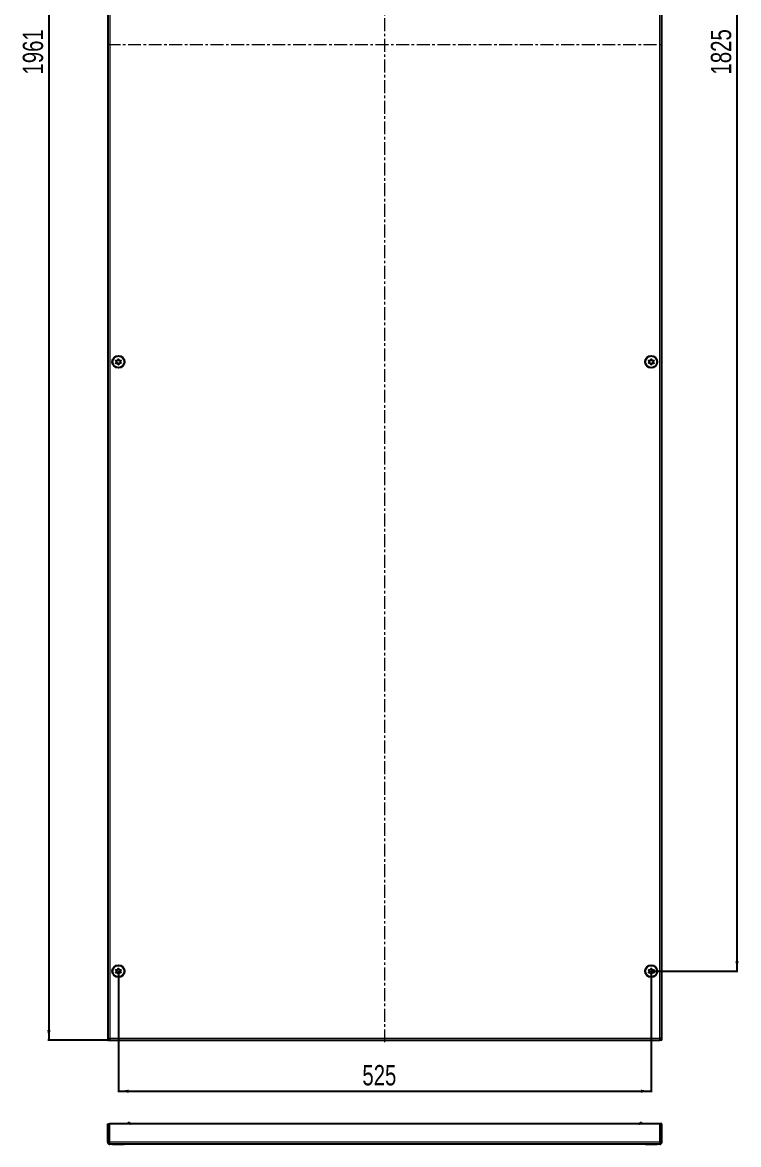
# Model space of a CAD drawing. Header units: millimetres. Extents: x -43 to 1513, y -869 to 1304.
# Drawn here: x -43 to 663, y -869 to 236 of the extents above; entities that cross this region are included whole.
import ezdxf

# ---------------------------------------------------------------- set-up
doc = ezdxf.new("R2010")
doc.units = ezdxf.units.MM
doc.linetypes.add('CENTERX2', pattern=[20.32, 12.7, -2.54, 2.54, -2.54])
doc.layers.add('FORMAT', color=7, linetype='Continuous')
doc.styles.add('SLDTEXTSTYLE0', font='TXT', dxfattribs={"width": 0.75})
doc.dimstyles.new('SLDDIMSTYLE0', dxfattribs={"dimtxt": 20, "dimasz": 10, "dimexe": 0, "dimexo": 0.0625, "dimgap": 5, "dimtad": 2, "dimdec": 1, "dimrnd": 1e-09, "dimzin": 12, "dimdsep": 46, "dimtxsty": 'SLDTEXTSTYLE0', "dimsah": 1, "dimcen": 0.09, "dimadec": 0, "dimazin": 3, "dimtfac": 1, "dimtofl": 0, "dimtmove": 0, "dimatfit": 3, "dimfxl": 0, "dimfrac": 2, "dimtolj": 1, "dimtzin": 12, "dimarcsym": 0})

# ---------------------------------------------------------------- blocks, each defined once
blk = doc.blocks.new('_D_1')
at = {"layer": 'FORMAT'}
for p, q in [((43.2, 1194.4), (-17.5, 1194.4)), ((-16.5, 1194.4), (-16.5, -766.6)), ((43.2, -766.6), (-17.5, -766.6))]:
    blk.add_line(p, q, dxfattribs=at)
for points in [[(-16.5, 1194.4), (-18, 1184.4), (-14.9, 1184.4)], [(-16.5, -766.6), (-14.9, -756.6), (-18, -756.6)]]:
    blk.add_solid(points, dxfattribs=at)
at = {"layer": 'FORMAT', "insert": (-42.2, 184.3), "char_height": 20, "attachment_point": 1, "rotation": 90, "style": 'SLDTEXTSTYLE0'}
blk.add_mtext('1961', dxfattribs=at)
blk = doc.blocks.new('_D_2')
at = {"layer": 'FORMAT'}
for p, q in [((577.1, 1126.4), (662.5, 1126.4)), ((661.5, 1126.4), (661.5, -698.6)), ((577.1, -698.6), (662.5, -698.6))]:
    blk.add_line(p, q, dxfattribs=at)
for points in [[(661.5, 1126.4), (660, 1116.4), (663.1, 1116.4)], [(661.5, -698.6), (663.1, -688.6), (660, -688.6)]]:
    blk.add_solid(points, dxfattribs=at)
at = {"layer": 'FORMAT', "insert": (635.8, 184.3), "char_height": 20, "attachment_point": 1, "rotation": 90, "style": 'SLDTEXTSTYLE0'}
blk.add_mtext('1825', dxfattribs=at)
blk = doc.blocks.new('_D_3')
at = {"layer": 'FORMAT'}
for p, q in [((52, -698.7), (52, -817.8)), ((577, -698.7), (577, -817.8)), ((52, -816.8), (577, -816.8))]:
    blk.add_line(p, q, dxfattribs=at)
for points in [[(52, -816.8), (62, -818.3), (62, -815.3)], [(577, -816.8), (567, -815.3), (567, -818.3)]]:
    blk.add_solid(points, dxfattribs=at)
at = {"layer": 'FORMAT', "insert": (292.4, -791), "char_height": 20, "attachment_point": 1, "style": 'SLDTEXTSTYLE0'}
blk.add_mtext('525', dxfattribs=at)

msp = doc.modelspace()

# ---------------------------------------------------------------- linework, layer by layer
at = {"color": 7, "linetype": 'Continuous', "lineweight": 25}
for p, q in [((41.54, 1194.36), (41.54, -766.64)), ((587.54, -766.64), (587.54, 1194.36)), ((41.54, -766.64), (43.04, -766.64)), ((43.24, -765.53), (43.24, -766.64)), ((43.24, -766.64), (585.84, -766.64)), ((585.84, -766.64), (585.84, -765.52)), ((587.54, -766.64), (586.04, -766.64)), ((41.54, -849.05), (43.04, -849.05)), ((41.54, -866.95), (41.54, -849.05)), ((43.04, -866.95), (43.04, -849.05)), ((43.24, -866.95), (43.24, -849.05)), ((585.84, -849.05), (43.24, -849.05)), ((61.54, -847.55), (62.54, -847.55)), ((61.54, -849.05), (61.54, -847.55)), ((63.54, -848.55), (62.54, -847.55)), ((64.04, -848.55), (63.54, -848.55)), ((63.54, -848.55), (63.54, -849.05)), ((565.04, -848.55), (565.54, -848.55)), ((566.54, -847.55), (565.54, -848.55)), ((565.54, -849.05), (565.54, -848.55)), ((566.54, -847.55), (567.54, -847.55)), ((567.54, -847.55), (567.54, -849.05)), ((585.84, -866.95), (585.84, -849.05)), ((587.54, -849.05), (586.04, -849.05)), ((586.04, -866.95), (586.04, -849.05)), ((587.54, -866.95), (587.54, -849.05)), ((41.54, -866.95), (43.04, -866.95)), ((585.44, -869.05), (43.64, -869.05)), ((46.26, -869.05), (46.26, -869.31)), ((49.26, -869.31), (46.26, -869.31)), ((57.83, -869.31), (49.26, -869.31)), ((57.83, -869.31), (57.83, -869.05)), ((571.26, -869.05), (571.26, -869.31)), ((582.83, -869.31), (571.26, -869.31)), ((582.83, -869.31), (582.83, -869.05)), ((587.54, -866.95), (586.04, -866.95))]:
    msp.add_line(p, q, dxfattribs=at)
at = {"color": 8, "linetype": 'Continuous', "lineweight": 18}
for p, q in [((43.64, 1192.26), (43.64, -764.54)), ((585.44, -764.54), (585.44, 1192.26)), ((43.64, -764.54), (585.44, -764.54)), ((585.84, -866.95), (43.24, -866.95))]:
    msp.add_line(p, q, dxfattribs=at)
at = {"color": 7, "linetype": 'Continuous', "lineweight": 25}
for centre, radius in [((52.04, -98.64), 6), ((52.04, -98.64), 5.79), ((52.04, -98.64), 1.85), ((577.04, -98.64), 6), ((577.04, -98.64), 5.79), ((577.04, -98.64), 1.85), ((52.04, -698.64), 6), ((52.04, -698.64), 5.79), ((577.04, -698.64), 6), ((577.04, -698.64), 5.79), ((52.04, -698.64), 1.85), ((577.04, -698.64), 1.85)]:
    msp.add_circle(centre, radius, dxfattribs=at)
for points, knots in [([(54.5, -99.99), (54.5, -99.98), (54.51, -99.95), (54.5, -99.9), (54.44, -99.76), (54.23, -99.44), (53.93, -98.99), (53.89, -98.36), (54.11, -97.89), (54.32, -97.56), (54.43, -97.35), (54.45, -97.26), (54.45, -97.21), (54.44, -97.18), (54.41, -97.16), (54.35, -97.14), (54.08, -97.12), (53.61, -97.18), (52.9, -97.09), (52.45, -96.54), (52.24, -96.11), (52.08, -95.89), (52.03, -95.85), (52, -95.84), (51.97, -95.84), (51.93, -95.86), (51.9, -95.89), (51.85, -95.96), (51.74, -96.15), (51.57, -96.5), (51.29, -96.93), (50.74, -97.24), (50.2, -97.22), (49.81, -97.22), (49.66, -97.24), (49.61, -97.27), (49.59, -97.29), (49.58, -97.33), (49.59, -97.39), (49.65, -97.52), (49.86, -97.84), (50.16, -98.29), (50.2, -98.92), (49.98, -99.39), (49.77, -99.73), (49.66, -99.94), (49.64, -100.03), (49.64, -100.07), (49.65, -100.1), (49.68, -100.12), (49.74, -100.15), (50.01, -100.16), (50.48, -100.11), (51.19, -100.2), (51.64, -100.75), (51.85, -101.17), (52, -101.39), (52.06, -101.43), (52.09, -101.44), (52.12, -101.44), (52.16, -101.42), (52.19, -101.39), (52.24, -101.33), (52.35, -101.13), (52.52, -100.79), (52.79, -100.35), (53.35, -100.05), (53.89, -100.06), (54.28, -100.07), (54.43, -100.04), (54.48, -100.02), (54.49, -100), (54.5, -99.99)], [0, 0, 0, 0, 0.0020087, 0.00442, 0.0093647, 0.0255282, 0.0677053, 0.0957862, 0.1246456, 0.1503415, 0.1605194, 0.1633943, 0.1656965, 0.1672448, 0.1688741, 0.1707699, 0.1786058, 0.2119941, 0.2499945, 0.2879948, 0.3213831, 0.329219, 0.3311148, 0.3327441, 0.3342924, 0.3362166, 0.3385353, 0.3413178, 0.349662, 0.3753578, 0.4042173, 0.4322982, 0.4744753, 0.4906388, 0.4966691, 0.49844, 0.5, 0.5020087, 0.50442, 0.5093647, 0.5255282, 0.5677053, 0.5957862, 0.6246456, 0.6503415, 0.6605194, 0.6633943, 0.6656965, 0.6672448, 0.6688741, 0.6707699, 0.6786058, 0.7119941, 0.7499945, 0.7879948, 0.8213831, 0.829219, 0.8311148, 0.8327441, 0.8342924, 0.8362166, 0.8385353, 0.8413178, 0.849662, 0.8753578, 0.9042173, 0.9322982, 0.9744753, 0.9906388, 0.9966691, 0.99844, 1, 1, 1, 1]), ([(574.59, -99.99), (574.6, -100), (574.62, -100.02), (574.67, -100.05), (574.81, -100.07), (575.2, -100.06), (575.74, -100.05), (576.3, -100.35), (576.57, -100.79), (576.75, -101.14), (576.86, -101.35), (576.93, -101.42), (576.96, -101.44), (577, -101.44), (577.03, -101.43), (577.08, -101.39), (577.24, -101.17), (577.45, -100.75), (577.9, -100.2), (578.61, -100.11), (579.08, -100.16), (579.35, -100.15), (579.41, -100.12), (579.44, -100.1), (579.45, -100.07), (579.45, -100.04), (579.45, -99.99), (579.42, -99.92), (579.31, -99.72), (579.11, -99.39), (578.89, -98.92), (578.93, -98.29), (579.23, -97.84), (579.45, -97.52), (579.51, -97.38), (579.51, -97.32), (579.5, -97.29), (579.47, -97.26), (579.42, -97.24), (579.28, -97.22), (578.89, -97.22), (578.35, -97.24), (577.79, -96.93), (577.52, -96.5), (577.34, -96.14), (577.23, -95.93), (577.16, -95.87), (577.13, -95.84), (577.09, -95.84), (577.06, -95.85), (577, -95.89), (576.85, -96.11), (576.64, -96.54), (576.19, -97.09), (575.48, -97.18), (575.01, -97.12), (574.74, -97.14), (574.68, -97.16), (574.65, -97.18), (574.64, -97.21), (574.64, -97.25), (574.64, -97.29), (574.67, -97.37), (574.78, -97.57), (574.98, -97.89), (575.2, -98.36), (575.16, -98.99), (574.86, -99.44), (574.64, -99.77), (574.58, -99.91), (574.58, -99.96), (574.59, -99.98), (574.59, -99.99)], [0, 0, 0, 0, 0.0020087, 0.00442, 0.0093647, 0.0255282, 0.0677053, 0.0957862, 0.1246456, 0.1503415, 0.1605194, 0.1633943, 0.1656965, 0.1672448, 0.1688741, 0.1707699, 0.1786058, 0.2119941, 0.2499945, 0.2879948, 0.3213831, 0.329219, 0.3311148, 0.3327441, 0.3342924, 0.3362166, 0.3385353, 0.3413178, 0.349662, 0.3753578, 0.4042173, 0.4322982, 0.4744753, 0.4906388, 0.4966691, 0.49844, 0.5, 0.5020087, 0.50442, 0.5093647, 0.5255282, 0.5677053, 0.5957862, 0.6246456, 0.6503415, 0.6605194, 0.6633943, 0.6656965, 0.6672448, 0.6688741, 0.6707699, 0.6786058, 0.7119941, 0.7499945, 0.7879948, 0.8213831, 0.829219, 0.8311148, 0.8327441, 0.8342924, 0.8362166, 0.8385353, 0.8413178, 0.849662, 0.8753578, 0.9042173, 0.9322982, 0.9744753, 0.9906388, 0.9966691, 0.99844, 1, 1, 1, 1]), ([(54.5, -699.99), (54.5, -699.98), (54.51, -699.95), (54.5, -699.9), (54.44, -699.76), (54.23, -699.44), (53.93, -698.99), (53.89, -698.36), (54.11, -697.89), (54.32, -697.56), (54.43, -697.35), (54.45, -697.26), (54.45, -697.21), (54.44, -697.18), (54.41, -697.16), (54.35, -697.14), (54.08, -697.12), (53.61, -697.18), (52.9, -697.09), (52.45, -696.54), (52.24, -696.11), (52.08, -695.89), (52.03, -695.85), (52, -695.84), (51.97, -695.84), (51.93, -695.86), (51.9, -695.89), (51.85, -695.96), (51.74, -696.15), (51.57, -696.5), (51.29, -696.93), (50.74, -697.24), (50.2, -697.22), (49.81, -697.22), (49.66, -697.24), (49.61, -697.27), (49.59, -697.29), (49.58, -697.33), (49.59, -697.39), (49.65, -697.52), (49.86, -697.84), (50.16, -698.29), (50.2, -698.92), (49.98, -699.39), (49.77, -699.73), (49.66, -699.94), (49.64, -700.03), (49.64, -700.07), (49.65, -700.1), (49.68, -700.12), (49.74, -700.15), (50.01, -700.16), (50.48, -700.11), (51.19, -700.2), (51.64, -700.75), (51.85, -701.17), (52, -701.39), (52.06, -701.43), (52.09, -701.44), (52.12, -701.44), (52.16, -701.42), (52.19, -701.39), (52.24, -701.33), (52.35, -701.13), (52.52, -700.79), (52.79, -700.35), (53.35, -700.05), (53.89, -700.06), (54.28, -700.07), (54.43, -700.04), (54.48, -700.02), (54.49, -700), (54.5, -699.99)], [0, 0, 0, 0, 0.0020087, 0.00442, 0.0093647, 0.0255282, 0.0677053, 0.0957862, 0.1246456, 0.1503415, 0.1605194, 0.1633943, 0.1656965, 0.1672448, 0.1688741, 0.1707699, 0.1786058, 0.2119941, 0.2499945, 0.2879948, 0.3213831, 0.329219, 0.3311148, 0.3327441, 0.3342924, 0.3362166, 0.3385353, 0.3413178, 0.349662, 0.3753578, 0.4042173, 0.4322982, 0.4744753, 0.4906388, 0.4966691, 0.49844, 0.5, 0.5020087, 0.50442, 0.5093647, 0.5255282, 0.5677053, 0.5957862, 0.6246456, 0.6503415, 0.6605194, 0.6633943, 0.6656965, 0.6672448, 0.6688741, 0.6707699, 0.6786058, 0.7119941, 0.7499945, 0.7879948, 0.8213831, 0.829219, 0.8311148, 0.8327441, 0.8342924, 0.8362166, 0.8385353, 0.8413178, 0.849662, 0.8753578, 0.9042173, 0.9322982, 0.9744753, 0.9906388, 0.9966691, 0.99844, 1, 1, 1, 1]), ([(574.59, -699.99), (574.6, -700), (574.62, -700.02), (574.67, -700.05), (574.81, -700.07), (575.2, -700.06), (575.74, -700.05), (576.3, -700.35), (576.57, -700.79), (576.75, -701.14), (576.86, -701.35), (576.93, -701.42), (576.96, -701.44), (577, -701.44), (577.03, -701.43), (577.08, -701.39), (577.24, -701.17), (577.45, -700.75), (577.9, -700.2), (578.61, -700.11), (579.08, -700.16), (579.35, -700.15), (579.41, -700.12), (579.44, -700.1), (579.45, -700.07), (579.45, -700.04), (579.45, -699.99), (579.42, -699.92), (579.31, -699.72), (579.11, -699.39), (578.89, -698.92), (578.93, -698.29), (579.23, -697.84), (579.45, -697.52), (579.51, -697.38), (579.51, -697.32), (579.5, -697.29), (579.47, -697.26), (579.42, -697.24), (579.28, -697.22), (578.89, -697.22), (578.35, -697.24), (577.79, -696.93), (577.52, -696.5), (577.34, -696.14), (577.23, -695.93), (577.16, -695.87), (577.13, -695.84), (577.09, -695.84), (577.06, -695.85), (577, -695.89), (576.85, -696.11), (576.64, -696.54), (576.19, -697.09), (575.48, -697.18), (575.01, -697.12), (574.74, -697.14), (574.68, -697.16), (574.65, -697.18), (574.64, -697.21), (574.64, -697.25), (574.64, -697.29), (574.67, -697.37), (574.78, -697.57), (574.98, -697.89), (575.2, -698.36), (575.16, -698.99), (574.86, -699.44), (574.64, -699.77), (574.58, -699.91), (574.58, -699.96), (574.59, -699.98), (574.59, -699.99)], [0, 0, 0, 0, 0.0020087, 0.00442, 0.0093647, 0.0255282, 0.0677053, 0.0957862, 0.1246456, 0.1503415, 0.1605194, 0.1633943, 0.1656965, 0.1672448, 0.1688741, 0.1707699, 0.1786058, 0.2119941, 0.2499945, 0.2879948, 0.3213831, 0.329219, 0.3311148, 0.3327441, 0.3342924, 0.3362166, 0.3385353, 0.3413178, 0.349662, 0.3753578, 0.4042173, 0.4322982, 0.4744753, 0.4906388, 0.4966691, 0.49844, 0.5, 0.5020087, 0.50442, 0.5093647, 0.5255282, 0.5677053, 0.5957862, 0.6246456, 0.6503415, 0.6605194, 0.6633943, 0.6656965, 0.6672448, 0.6688741, 0.6707699, 0.6786058, 0.7119941, 0.7499945, 0.7879948, 0.8213831, 0.829219, 0.8311148, 0.8327441, 0.8342924, 0.8362166, 0.8385353, 0.8413178, 0.849662, 0.8753578, 0.9042173, 0.9322982, 0.9744753, 0.9906388, 0.9966691, 0.99844, 1, 1, 1, 1]), ([(587.54, -766.64), (587.51, -766.46), (587.45, -766.11), (586.94, -765.57), (586.24, -765.05), (585.7, -764.71), (585.44, -764.54)], [0, 0, 0, 0, 0.2547568, 0.5096489, 0.7645419, 1, 1, 1, 1]), ([(586.04, -766.64), (586.04, -766.55), (586.04, -766.39), (586.01, -766.21), (585.98, -766.03), (585.94, -765.82), (585.88, -765.62), (585.81, -765.43), (585.75, -765.26), (585.67, -765.05), (585.58, -764.84), (585.5, -764.67), (585.46, -764.57), (585.44, -764.54)], [0, 0, 0, 0, 0.1294172, 0.2269345, 0.2595298, 0.388939, 0.5190222, 0.5584915, 0.6574007, 0.7564224, 0.8566876, 0.9587349, 1, 1, 1, 1]), ([(63.54, -848.55), (63.56, -848.65), (63.6, -848.82), (63.85, -848.98), (63.95, -849.05)], [0, 0, 0, 0, 0.5741301, 1, 1, 1, 1]), ([(64.04, -848.55), (64.07, -848.66), (64.1, -848.81), (64.24, -848.98), (64.32, -849.04), (64.34, -849.05)], [0, 0, 0, 0, 0.6029704, 0.9179315, 1, 1, 1, 1]), ([(564.73, -849.05), (564.8, -848.99), (564.94, -848.88), (565.02, -848.72), (565.04, -848.61), (565.04, -848.55)], [0, 0, 0, 0, 0.3603654, 0.6750686, 1, 1, 1, 1]), ([(565.13, -849.05), (565.22, -849), (565.45, -848.85), (565.54, -848.68), (565.54, -848.57), (565.54, -848.55)], [0, 0, 0, 0, 0.3313457, 0.9052264, 1, 1, 1, 1]), ([(41.54, -866.95), (41.58, -867.24), (41.64, -867.8), (42.15, -868.5), (42.85, -868.97), (43.39, -869.03), (43.64, -869.05)], [0, 0, 0, 0, 0.2547568, 0.5096489, 0.7645419, 1, 1, 1, 1]), ([(43.04, -866.95), (43.06, -867.03), (43.08, -867.19), (43.18, -867.38), (43.28, -867.41), (43.3, -867.42)], [0, 0, 0, 0, 0.43279626, 0.86556588, 1, 1, 1, 1]), ([(585.44, -869.05), (585.73, -869.02), (586.29, -868.96), (586.99, -868.45), (587.46, -867.75), (587.52, -867.21), (587.54, -866.95)], [0, 0, 0, 0, 0.2547527, 0.5096447, 0.7645377, 1, 1, 1, 1]), ([(585.78, -867.43), (585.82, -867.41), (585.98, -867.31), (586.02, -867.11), (586.04, -866.95)], [0, 0, 0, 0, 0.2077128, 1, 1, 1, 1])]:
    msp.add_open_spline(points, degree=3, knots=knots, dxfattribs=at)
for points in [[(43.64, -764.54), (43.37, -764.72), (42.82, -765.07), (42.12, -765.59), (41.64, -766.12), (41.58, -766.47), (41.54, -766.64)], [(43.64, -764.54), (43.48, -764.89), (43.16, -765.59), (43.08, -766.29), (43.04, -766.64)], [(43.24, -766.64), (43.28, -766.61), (43.34, -766.55), (43.44, -766.06), (43.54, -765.37), (43.61, -764.82), (43.64, -764.54)], [(585.44, -764.54), (585.48, -764.82), (585.54, -765.37), (585.64, -766.06), (585.74, -766.55), (585.81, -766.61), (585.84, -766.64)], [(43.64, -869.05), (43.61, -869.02), (43.54, -868.96), (43.44, -868.47), (43.34, -867.78), (43.28, -867.23), (43.24, -866.95)], [(585.84, -866.95), (585.81, -867.23), (585.74, -867.78), (585.64, -868.47), (585.54, -868.96), (585.48, -869.02), (585.44, -869.05)]]:
    msp.add_open_spline(points, degree=3, dxfattribs=at)
at = {"layer": 'FORMAT', "linetype": 'CENTERX2', "lineweight": 18}
for p, q in [((314.54, -768.64), (314.54, 1196.36)), ((41.24, 213.86), (587.84, 213.86))]:
    msp.add_line(p, q, dxfattribs=at)

# ---------------------------------------------------------------- dimensions: what is measured, and where the dimension line sits
at = {"layer": 'FORMAT'}
for base, p1, p2, picture, middle in [((-16.46, -766.64), (43.24, 1194.36), (43.24, -766.64), '_D_1', (-16.46, 213.86)), ((661.55, -698.64), (577.04, 1126.36), (577.04, -698.64), '_D_2', (661.55, 213.86))]:
    dim = msp.add_linear_dim(base=base, p1=p1, p2=p2, angle=90, dimstyle='SLDDIMSTYLE0', dxfattribs=at)
    dim.commit()
    dim.dimension.update_dxf_attribs({"geometry": picture, "text_midpoint": middle, "dimtype": 160})
dim = msp.add_linear_dim(base=(577.04, -816.81), p1=(52.04, -698.64), p2=(577.04, -698.64), dimstyle='SLDDIMSTYLE0', dxfattribs=at)
dim.commit()
dim.dimension.update_dxf_attribs({"geometry": '_D_3', "text_midpoint": (314.54, -816.81), "dimtype": 160})

doc.saveas('drawing.dxf')
